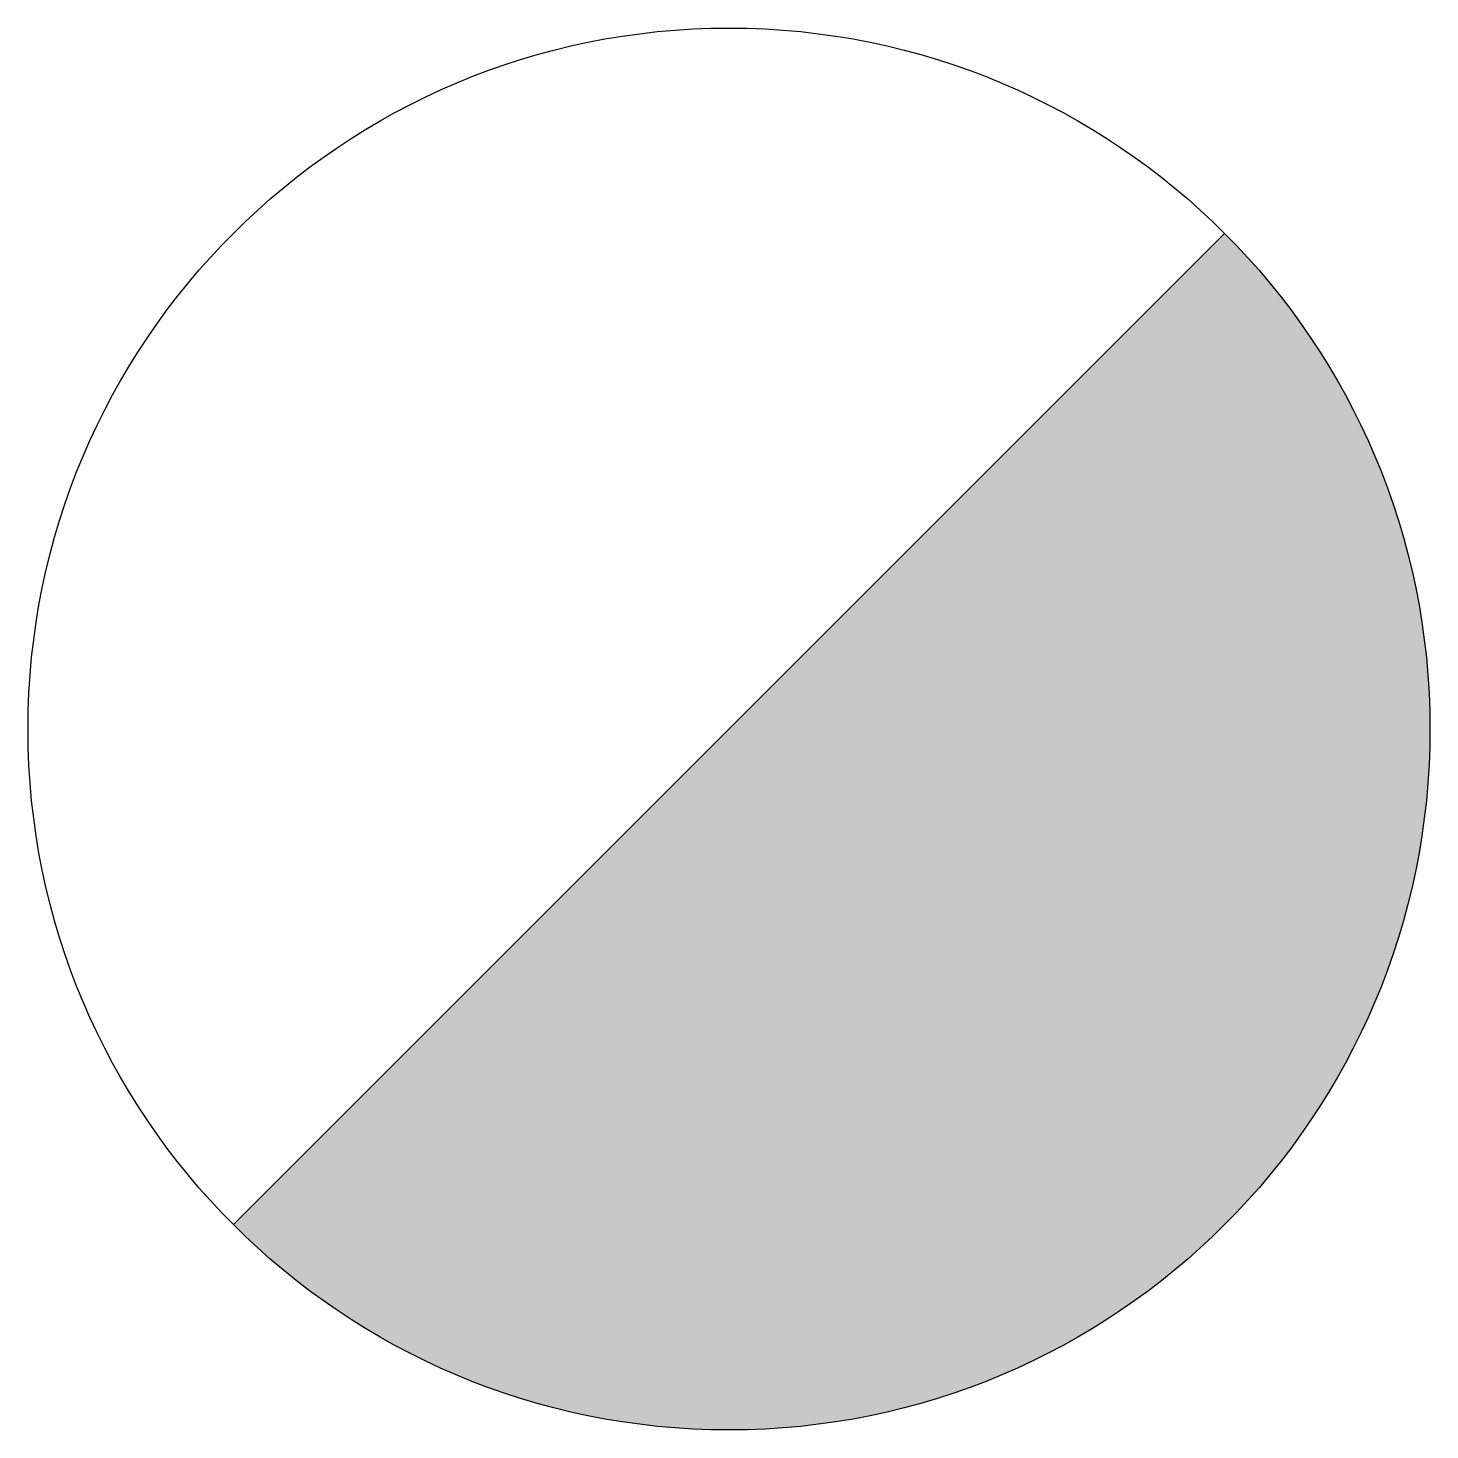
# Model space of a CAD drawing. Header units: millimetres. Extents: x -150 to 150, y -150 to 150.
import ezdxf

# ---------------------------------------------------------------- set-up
doc = ezdxf.new("R2010")
doc.units = ezdxf.units.MM

msp = doc.modelspace()

# ---------------------------------------------------------------- hatches: boundary and pattern name
at = {"linetype": 'ByBlock', "lineweight": -2}
msp.add_hatch(color=0, dxfattribs=at).paths.add_polyline_path([(-106.07, -106.07, 0.668179), (150, 0, 0.198912), (106.07, 106.07)])

# ---------------------------------------------------------------- linework, layer by layer
at = {"color": 0, "linetype": 'ByBlock', "lineweight": -2}
msp.add_line((106.07, 106.07), (-106.07, -106.07), dxfattribs=at)
msp.add_circle((0, 0), 150, dxfattribs=at)

doc.saveas('drawing.dxf')
